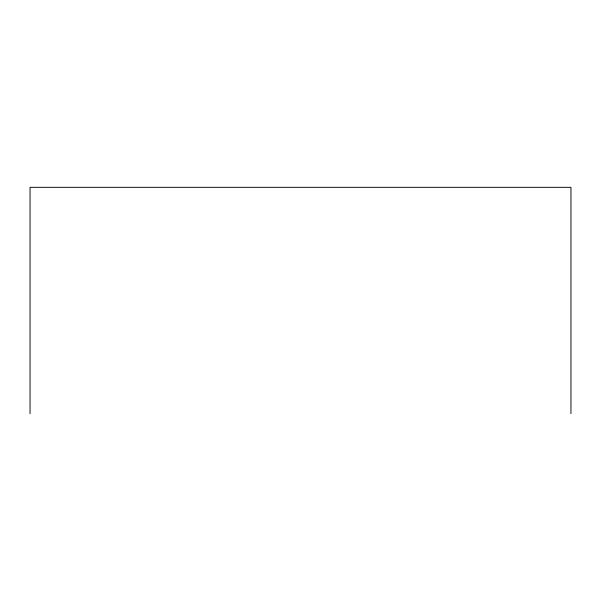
<?xml version="1.0" encoding="UTF-8"?>
<svg xmlns="http://www.w3.org/2000/svg" width="601" height="601" viewBox="0 0 601 601"><rect width="100%" height="100%" fill="white"/><g stroke="black" fill="none" stroke-linecap="round" stroke-linejoin="round"><path stroke-width="0.9" d="M570.95 413.668L570.95 187.332L30.05 187.332L30.05 413.668"/></g></svg>
